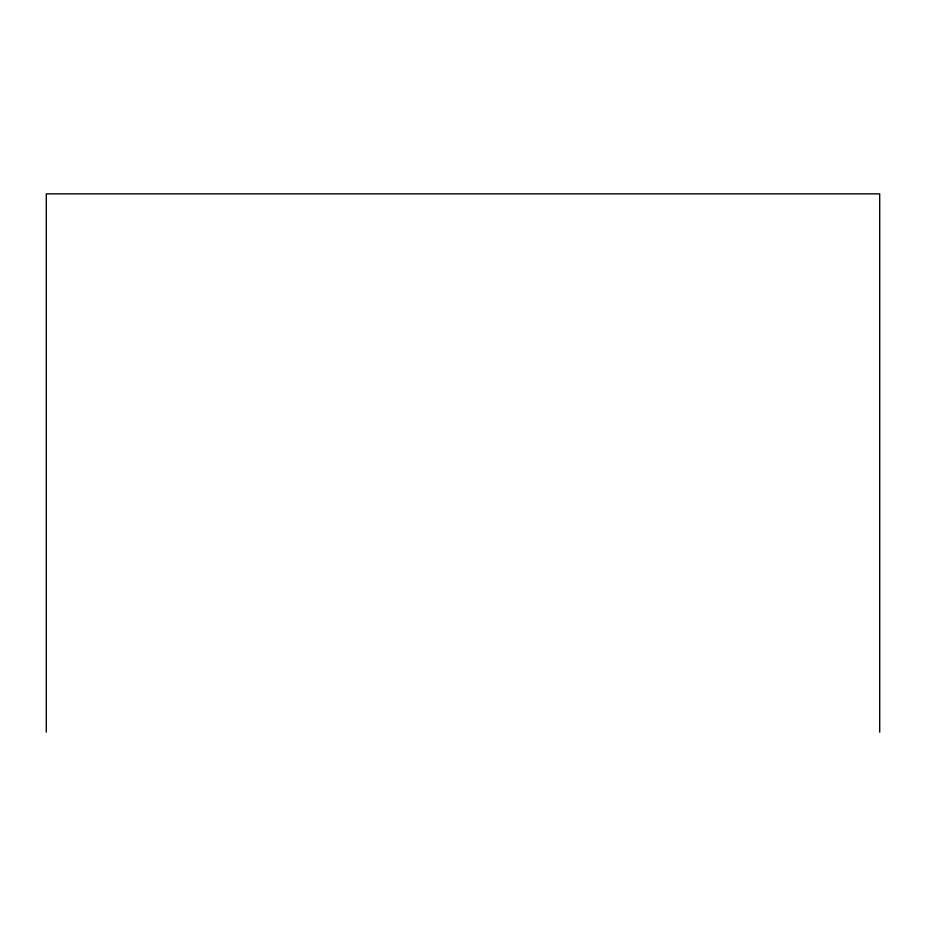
<?xml version="1.0" encoding="UTF-8"?>
<svg xmlns="http://www.w3.org/2000/svg" width="926" height="926" viewBox="0 0 926 926"><rect width="100%" height="100%" fill="white"/><g stroke="black" fill="none" stroke-linecap="round" stroke-linejoin="round"><path stroke-width="1.39" d="M879.7 732.142L879.7 193.858L46.3 193.858L46.3 732.142"/></g></svg>
